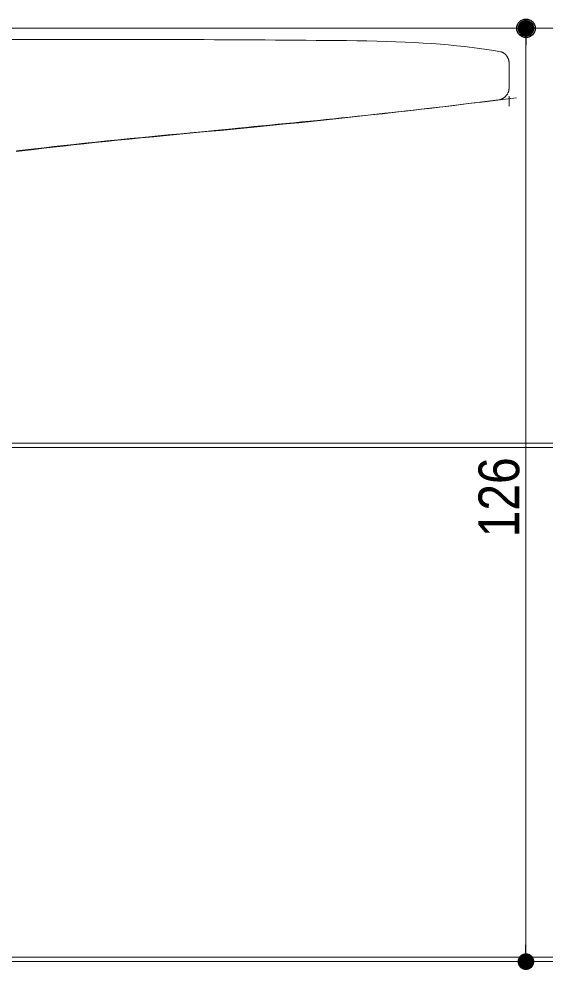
# Model space of a CAD drawing. Units: millimetres, scale not verified. Extents: x -909 to 909, y -457 to 457.
# Drawn here: x -26 to 45.1, y -178.9 to -50.5 of the extents above; entities that cross this region are included whole.
import ezdxf
from ezdxf.enums import TextEntityAlignment as Align

# ---------------------------------------------------------------- set-up
doc = ezdxf.new("R2010")
doc.units = ezdxf.units.MM
doc.header["$LTSCALE"] = 5
doc.header["$PDMODE"] = 32
doc.header["$PDSIZE"] = 2.5
for name, color, linetype, lineweight in [('0-1_3一般', 7, 'Continuous', 15), ('0-2_2寸法-1', 7, 'Continuous', 15), ('0-3_0', 7, 'Continuous', 25), ('0-5_2寸法-2', 7, 'Continuous', 15)]:
    doc.layers.add(name, color=color, linetype=linetype, lineweight=lineweight)
doc.layers.add('0-4_Defpoints', color=7, linetype='Continuous')
doc.styles.add('ＭＳ Ｐゴシック', font='')
doc.styles.get('ＭＳ Ｐゴシック').set_extended_font_data('MS PGothic')

# ---------------------------------------------------------------- blocks, each defined once
blk = doc.blocks.new('_Dot')
at = {"layer": '0-3_0'}
blk.add_line((-2.5, 0), (-5, 0), dxfattribs=at)
for points in [[(0, 0), (-2.5, 0), (-2.48, 0.31)], [(0, 0), (-2.48, -0.31), (-2.5, 0)], [(0, 0), (-2.48, 0.31), (-2.42, 0.62)], [(0, 0), (-2.42, -0.62), (-2.48, -0.31)], [(0, 0), (-2.42, 0.62), (-2.32, 0.92)], [(0, 0), (-2.32, -0.92), (-2.42, -0.62)], [(0, 0), (-2.32, 0.92), (-2.19, 1.2)], [(0, 0), (-2.19, -1.2), (-2.32, -0.92)], [(0, 0), (-2.19, 1.2), (-2.02, 1.47)], [(0, 0), (-2.02, -1.47), (-2.19, -1.2)], [(0, 0), (-2.02, 1.47), (-1.82, 1.71)], [(0, 0), (-1.82, -1.71), (-2.02, -1.47)], [(0, 0), (-1.82, 1.71), (-1.59, 1.93)], [(0, 0), (-1.59, -1.93), (-1.82, -1.71)], [(0, 0), (-1.59, 1.93), (-1.34, 2.11)], [(0, 0), (-1.34, -2.11), (-1.59, -1.93)], [(0, 0), (-1.34, 2.11), (-1.06, 2.26)], [(0, 0), (-1.06, -2.26), (-1.34, -2.11)], [(0, 0), (-1.06, 2.26), (-0.77, 2.38)], [(0, 0), (-0.77, -2.38), (-1.06, -2.26)], [(0, 0), (-0.77, 2.38), (-0.47, 2.46)], [(0, 0), (-0.47, -2.46), (-0.77, -2.38)], [(0, 0), (-0.47, 2.46), (-0.16, 2.5)], [(0, 0), (-0.16, -2.5), (-0.47, -2.46)], [(0, 0), (-0.16, 2.5), (0.16, 2.5)], [(0, 0), (0.16, -2.5), (-0.16, -2.5)], [(0, 0), (0.16, 2.5), (0.47, 2.46)], [(0, 0), (0.47, 2.46), (0.77, 2.38)], [(0, 0), (0.77, 2.38), (1.06, 2.26)], [(0, 0), (1.06, 2.26), (1.34, 2.11)], [(0, 0), (1.34, 2.11), (1.59, 1.93)], [(0, 0), (1.59, 1.93), (1.82, 1.71)], [(0, 0), (1.82, 1.71), (2.02, 1.47)], [(0, 0), (2.02, 1.47), (2.19, 1.2)], [(0, 0), (2.19, 1.2), (2.32, 0.92)], [(0, 0), (2.32, 0.92), (2.42, 0.62)], [(0, 0), (2.42, 0.62), (2.48, 0.31)], [(0, 0), (2.48, 0.31), (2.5, 0)], [(0, 0), (0.47, -2.46), (0.16, -2.5)], [(0, 0), (0.77, -2.38), (0.47, -2.46)], [(0, 0), (1.06, -2.26), (0.77, -2.38)], [(0, 0), (1.34, -2.11), (1.06, -2.26)], [(0, 0), (1.59, -1.93), (1.34, -2.11)], [(0, 0), (1.82, -1.71), (1.59, -1.93)], [(0, 0), (2.02, -1.47), (1.82, -1.71)], [(0, 0), (2.19, -1.2), (2.02, -1.47)], [(0, 0), (2.32, -0.92), (2.19, -1.2)], [(0, 0), (2.42, -0.62), (2.32, -0.92)], [(0, 0), (2.48, -0.31), (2.42, -0.62)], [(0, 0), (2.5, 0), (2.48, -0.31)]]:
    blk.add_solid(points, dxfattribs=at)

msp = doc.modelspace()

# ---------------------------------------------------------------- linework, layer by layer
at = {"layer": '0-1_3一般'}
for p, q in [((-125.685, -51.775), (134.739, -51.775)), ((38.959, -54.94), (38.949, -54.937)), ((39.385, -55.117), (39.352, -55.094)), ((40.105, -60.007), (40.112, -59.953)), ((34.7, -61.946), (35.772, -61.814)), ((-273.891, -107.775), (281.739, -107.775)), ((-128.888, -107.775), (139.639, -107.775)), ((139.639, -108.375), (-128.888, -108.375)), ((167.976, -177.175), (-160.791, -177.175)), ((167.976, -177.775), (-160.791, -177.775))]:
    msp.add_line(p, q, dxfattribs=at)
at = {"layer": '0-1_3一般', "lineweight": 5}
for p, q in [((37.376, -61.617), (41.104, -61.156)), ((40.112, -60.953), (40.112, -62.279))]:
    msp.add_line(p, q, dxfattribs=at)
at = {"layer": '0-1_3一般'}
for points in [[(-10.18, -53.29), (-11.381, -53.288), (-12.555, -53.286), (-13.702, -53.284), (-14.821, -53.282), (-15.913, -53.281), (-16.977, -53.279), (-18.014, -53.278), (-19.024, -53.277), (-20.006, -53.276), (-20.961, -53.276), (-21.888, -53.275), (-23.209, -53.276), (-24.53, -53.277), (-25.85, -53.278), (-27.171, -53.279)], [(38.949, -54.937), (38.034, -54.781), (37.091, -54.633), (36.12, -54.495), (35.12, -54.365), (34.092, -54.243), (33.036, -54.13), (31.951, -54.026), (30.838, -53.931), (29.696, -53.844), (28.526, -53.766), (27.328, -53.696), (26.102, -53.636), (24.847, -53.584), (23.564, -53.54), (22.252, -53.505), (20.912, -53.479), (19.546, -53.462), (18.173, -53.446), (16.8, -53.432), (15.428, -53.418), (14.055, -53.405), (12.683, -53.393), (11.311, -53.381), (9.939, -53.37), (8.568, -53.36), (7.196, -53.351), (5.825, -53.343), (4.454, -53.335), (3.083, -53.328), (1.712, -53.322), (0.342, -53.316), (-1.029, -53.311), (-2.399, -53.307), (-3.763, -53.304), (-5.101, -53.301), (-6.412, -53.298), (-7.696, -53.295), (-8.952, -53.293), (-10.18, -53.29)], [(39.352, -55.094), (39.343, -55.089), (39.333, -55.085), (39.323, -55.08), (39.314, -55.075), (39.304, -55.07), (39.294, -55.065), (39.284, -55.061), (39.274, -55.056), (39.265, -55.051), (39.255, -55.047), (39.245, -55.042), (39.235, -55.038), (39.225, -55.034), (39.215, -55.029), (39.205, -55.025), (39.195, -55.021), (39.185, -55.017), (39.175, -55.013), (39.165, -55.009), (39.155, -55.005), (39.145, -55.001), (39.135, -54.997), (39.124, -54.993), (39.114, -54.989), (39.104, -54.986), (39.094, -54.982), (39.084, -54.979), (39.073, -54.975), (39.063, -54.972), (39.053, -54.968), (39.042, -54.965), (39.032, -54.962), (39.022, -54.958), (39.011, -54.955), (39.001, -54.952), (38.991, -54.949), (38.98, -54.946), (38.97, -54.943), (38.959, -54.94)], [(40.112, -56.399), (40.109, -56.359), (40.104, -56.32), (40.099, -56.281), (40.093, -56.243), (40.087, -56.204), (40.079, -56.166), (40.071, -56.128), (40.061, -56.091), (40.051, -56.053), (40.04, -56.016), (40.028, -55.98), (40.015, -55.943), (40.002, -55.907), (39.987, -55.871), (39.972, -55.835), (39.956, -55.799), (39.939, -55.764), (39.921, -55.729), (39.902, -55.694), (39.882, -55.66), (39.862, -55.626), (39.841, -55.592), (39.819, -55.56), (39.797, -55.527), (39.774, -55.496), (39.75, -55.465), (39.726, -55.434), (39.701, -55.404), (39.676, -55.375), (39.649, -55.347), (39.623, -55.319), (39.595, -55.291), (39.567, -55.265), (39.538, -55.239), (39.509, -55.213), (39.479, -55.188), (39.448, -55.164), (39.417, -55.14), (39.385, -55.117)], [(40.112, -58.048), (40.112, -57.027), (40.112, -56.4)], [(40.112, -59.953), (40.112, -58.176), (40.112, -58.048)], [(38.798, -61.439), (38.85, -61.427), (38.902, -61.412), (38.953, -61.396), (39.003, -61.379), (39.053, -61.36), (39.101, -61.34), (39.149, -61.319), (39.196, -61.296), (39.242, -61.271), (39.287, -61.245), (39.331, -61.218), (39.375, -61.189), (39.417, -61.159), (39.459, -61.127), (39.5, -61.094), (39.54, -61.059), (39.579, -61.023), (39.618, -60.986), (39.655, -60.947), (39.692, -60.906), (39.728, -60.865), (39.762, -60.823), (39.794, -60.78), (39.825, -60.737), (39.855, -60.693), (39.883, -60.648), (39.909, -60.603), (39.934, -60.557), (39.957, -60.51), (39.979, -60.463), (39.999, -60.415), (40.018, -60.366), (40.035, -60.317), (40.05, -60.267), (40.065, -60.216), (40.077, -60.165), (40.088, -60.113), (40.098, -60.061), (40.105, -60.007)], [(36.089, -61.776), (36.18, -61.765), (36.27, -61.753), (36.36, -61.742), (36.451, -61.731), (36.541, -61.72), (36.631, -61.709), (36.721, -61.698), (36.812, -61.686), (36.902, -61.675), (36.992, -61.664), (37.082, -61.653), (37.173, -61.642), (37.263, -61.63), (37.353, -61.619), (37.444, -61.608), (37.534, -61.597), (37.624, -61.586), (37.714, -61.574), (37.805, -61.563), (37.895, -61.552), (37.985, -61.541), (38.075, -61.529), (38.166, -61.518), (38.256, -61.507), (38.346, -61.496), (38.436, -61.484), (38.527, -61.473), (38.617, -61.462), (38.707, -61.451), (38.798, -61.439)], [(-14.31, -67.057), (-12.759, -66.898), (-11.164, -66.737), (-9.526, -66.574), (-7.843, -66.409), (-6.117, -66.242), (-4.348, -66.074), (-2.534, -65.903), (-0.684, -65.731), (1.155, -65.559), (2.972, -65.386), (4.767, -65.213), (6.54, -65.04), (8.29, -64.866), (10.019, -64.693), (11.726, -64.519), (13.411, -64.345), (15.074, -64.171), (16.715, -63.997), (18.334, -63.822), (19.931, -63.647), (21.49, -63.475), (23.006, -63.306), (24.479, -63.141), (25.908, -62.979), (27.293, -62.821), (28.635, -62.667), (29.933, -62.516), (31.188, -62.369), (32.399, -62.225), (33.567, -62.085), (34.691, -61.948), (35.772, -61.815), (35.772, -61.815)], [(-14.203, -66.99), (-12.642, -66.831), (-11.037, -66.67), (-9.388, -66.508), (-7.694, -66.343), (-5.957, -66.177), (-4.176, -66.009), (-2.35, -65.839), (-0.488, -65.668), (1.363, -65.495), (3.192, -65.323), (4.998, -65.151), (6.782, -64.978), (8.544, -64.805), (10.283, -64.632), (12, -64.459), (13.695, -64.286), (15.368, -64.112), (17.018, -63.938), (18.646, -63.764), (20.251, -63.59), (21.818, -63.419), (23.341, -63.251), (24.818, -63.087), (26.25, -62.926), (27.637, -62.77), (28.98, -62.617), (30.277, -62.467), (31.529, -62.321), (32.737, -62.179), (33.899, -62.041), (35.017, -61.906), (36.089, -61.775), (36.089, -61.775)], [(-7.263, -66.319), (-6.184, -66.214), (-5.106, -66.109), (-4.028, -66.004), (-2.95, -65.899), (-1.872, -65.794), (-0.794, -65.688), (0.284, -65.583), (1.362, -65.478), (2.439, -65.372), (3.517, -65.266), (4.594, -65.16), (5.671, -65.055), (6.749, -64.949), (7.826, -64.842), (8.903, -64.736), (9.98, -64.63), (11.056, -64.523), (12.133, -64.417), (13.21, -64.31), (14.286, -64.203), (15.363, -64.096), (16.439, -63.987), (17.515, -63.877), (18.59, -63.766), (19.666, -63.653), (20.741, -63.54), (21.816, -63.425), (22.891, -63.308), (23.966, -63.191), (25.04, -63.072), (26.114, -62.952), (27.188, -62.83), (28.262, -62.708), (29.335, -62.584), (30.409, -62.459), (31.482, -62.332), (32.555, -62.205), (33.627, -62.076), (34.7, -61.946)], [(-26.406, -68.402), (-25.205, -68.262), (-23.972, -68.12), (-22.707, -67.974), (-21.409, -67.827), (-20.076, -67.677), (-18.7, -67.525), (-17.28, -67.371), (-15.817, -67.215), (-14.31, -67.057)], [(-26.378, -68.327), (-25.17, -68.188), (-23.929, -68.046), (-22.655, -67.902), (-21.349, -67.755), (-20.007, -67.606), (-18.622, -67.455), (-17.193, -67.301), (-15.72, -67.146), (-14.203, -66.99)]]:
    msp.add_lwpolyline(points, dxfattribs=at)
at = {"layer": '0-2_2寸法-1'}
for p, q in [((130.539, -51.775), (39.389, -51.775)), ((42.389, -175.524), (42.389, -54.026)), ((130.539, -177.775), (39.389, -177.775))]:
    msp.add_line(p, q, dxfattribs=at)
at = {"layer": '0-4_Defpoints'}
msp.add_point((42.389, -51.775), dxfattribs=at)
at = {"layer": '0-5_2寸法-2'}
msp.add_line((-157.791, -177.775), (79.998, -177.775), dxfattribs=at)

# ---------------------------------------------------------------- block references
at = {"layer": '0-2_2寸法-1', "xscale": 0.4502051, "yscale": 0.4502051}
for p, rotation in [((42.389, -51.775), 90), ((42.389, -177.775), 270)]:
    msp.add_blockref('_Dot', p, dxfattribs=dict(at, rotation=rotation))

# ---------------------------------------------------------------- texts
at = {"layer": '0-2_2寸法-1', "style": 'ＭＳ Ｐゴシック', "width": 0.9}
msp.add_text('126', height=5.499, rotation=90, dxfattribs=at).set_placement((43.133, -120.494), align=Align.BOTTOM_LEFT)

doc.saveas('drawing.dxf')
